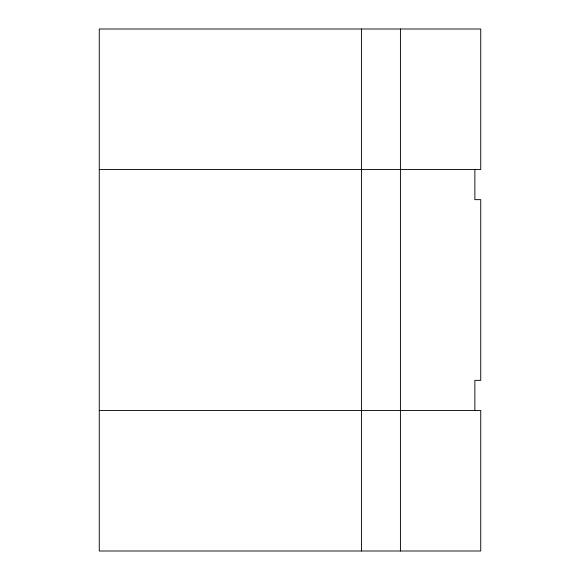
<?xml version="1.0" encoding="UTF-8"?>
<svg xmlns="http://www.w3.org/2000/svg" width="580" height="580" viewBox="0 0 580 580"><rect width="100%" height="100%" fill="white"/><g stroke="black" fill="none" stroke-linecap="round" stroke-linejoin="round"><path stroke-width="0.87" d="M99.267 169.541L480.733 169.541L480.733 29L99.267 29L99.267 551L480.733 551L480.733 410.459L99.267 410.459M474.868 169.541L474.868 199.65L480.733 199.65L480.733 380.349L474.868 380.349L474.868 410.459M400.425 29L400.425 551M361.543 29L361.543 551"/></g></svg>
